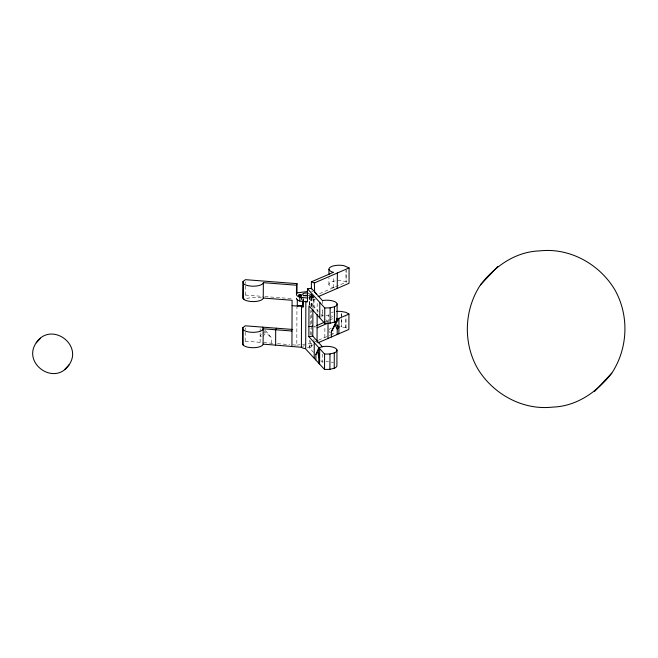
<?xml version="1.0" encoding="UTF-8"?>
<svg xmlns="http://www.w3.org/2000/svg" width="658" height="658" viewBox="0 0 658 658"><rect width="100%" height="100%" fill="white"/><g stroke="black" fill="none" stroke-linecap="round" stroke-linejoin="round"><path stroke-width="0.49" stroke-dasharray="3.29 2.47" d="M322.428 315.955L322.436 309.803L322.42 315.955L321.063 314.45M245.171 341.189L245.253 327.849M245.335 295.055L245.409 281.723M260.116 342.333L260.149 332.973M260.149 331.969L260.165 327.955M271.376 343.196L271.4 337.817L265.207 330.201M292.736 344.85L296.807 345.162L296.939 307.138M301.076 299.563L301.668 299.242L301.677 296.363M301.668 299.242L301.751 296.166M302.919 300.336L302.927 298.411M303.264 300.64L303.272 298.716L303.017 299.637L305.855 300.122M309.35 305.353L309.342 297.334M309.614 304.703L309.383 297.663A3.323 1.258 0.2 0 1 312.953 296.199M313.545 352.425L309.622 348.057L309.647 339.989M309.679 304.744L309.696 298.016M310.107 296.635L310.115 294.323M309.622 348.057L309.959 347.95A4.984 1.892 0.2 0 0 310.921 346.092L310.732 340.844M310.757 334.733L310.773 328.622M310.79 324.542L310.839 310.28M314.014 297.819L311.086 297.655L311.004 293.616M311.086 297.655L311.078 293.419M310.716 306.167L311.242 306.274L311.267 298.592L309.638 297.975M311.324 297.827L311.308 293.246M311.176 346.577L311.193 341.288M311.209 335.136L311.3 310.535M311.308 306.431L311.349 295.154M311.703 297.967L311.67 293.106M312.163 298.058L312.18 294.216M312.682 298.09L312.69 295.203M312.895 308.363L312.904 305.394L310.938 305.649M313.192 298.058L313.208 295.171M311.242 306.274L310.856 305.189L313.71 303.955L313.734 296.273M313.915 342.16L313.924 339.084M314.031 308.331L314.063 298.074M317.156 312.451L317.189 302.195M323.275 361.9L322.264 362.081L322.288 353.881M322.461 303.651L322.478 300.574M324.838 337.439L324.879 326.162M328.786 322.675L328.811 315.503A10.339 3.923 0.2 0 1 328.992 314.475M328.918 284.75L328.942 277.569M330.406 335.029L333.187 333.82L333.203 330.744M333.351 287.694L333.392 276.418M341.28 318.637L341.255 326.837L341.288 318.637M341.288 317.608L341.305 312.484L341.288 317.608M346.593 328.029L345.869 327.725L345.911 316.449M319.582 293.641L346.75 281.895L346.059 281.599L346.042 270.306M345.919 327.733L345.952 316.457M334.651 288.023L332.413 287.447A10.339 3.923 0.2 0 1 329.971 282.759A10.339 3.923 0.2 0 1 341.263 280.686L346.059 281.599L346.133 270.339M311.267 298.592L309.786 299.62L311.366 301.372L315.355 299.406M310.995 297.465L312.624 296.824M263.208 336.353L265.783 332.38L262.558 333.154M261.349 334.568L260.14 335.983L262.69 337.143M312.969 296.742L307.451 298.025M315.791 325.99L313.965 326.779L317.098 327.824M324.896 322.058L328.605 320.454M329.535 320.051L333.244 318.447L332.306 318.201A10.339 3.923 0.2 0 1 330.53 317.427M314.82 341.765L317.559 340.581M318.464 340.186L329.477 335.432M310.716 345.935L313.43 344.767M304.35 345.639L303.692 345.853A3.323 1.258 0.2 0 0 303.058 347.095M307.278 347.893L309.186 347.26L309.342 346.289A3.323 1.258 0.2 0 0 306.842 345.458M321.022 316.21L323.44 315.766M296.807 345.162L311.185 343.336M310.847 299.102L315.264 299.028M245.368 295.047L262.838 296.396M264.837 296.552L292.892 298.716M261.391 297.893L259.474 297.745A21.813 8.274 0.2 0 0 245.516 298.559M245.204 341.173L262.674 342.53M263.644 342.604L274.411 343.435M277.446 343.665L289.676 344.611M313.71 303.955L312.92 303.889A3.323 1.258 0.2 0 0 309.318 305.024M345.869 327.725L341.099 326.812A10.339 3.923 0.2 0 0 338.409 326.738M332.249 333.581L333.187 333.82M301.035 298.543L301.742 299.053M311.366 291.058L312.846 291.617M309.153 293.484L308.841 293.345A3.742 1.423 0.2 0 0 308.026 293.139M263.677 330.349L271.4 337.817M320.89 360.559L322.264 362.081M312.904 305.394L318.34 311.431M325.726 319.624L329.033 323.292M326.088 315.577A10.339 3.923 0.2 0 1 328.778 315.651M331.336 315.988A10.339 3.923 0.2 0 1 332.874 316.35M325.924 361.711A10.339 3.923 0.2 0 1 328.622 361.785M331.171 362.122A10.339 3.923 0.2 0 1 333.417 362.698M330.472 332.808A10.339 3.923 0.2 0 1 328.761 330.875M328.934 329.855A10.339 3.923 0.2 0 1 331.311 328.046M331.361 312.665A10.339 3.923 0.2 0 1 333.392 311.999M309.49 293.624A3.742 1.423 0.2 0 1 308.47 295.598M308.462 297.901A3.742 1.423 0.2 0 0 309.482 295.935L308.832 295.656A3.742 1.423 0.2 0 0 308.018 295.45"/><path stroke-width="0.99" d="M291.988 331.015L263.208 328.794L263.077 344.595A10.339 3.923 0.2 0 1 253.601 347.712A10.339 3.923 0.2 0 1 243.147 345.031L242.621 344.019L242.868 327.61L245.261 325.8L292.785 329.469M243.016 281.492L242.786 297.893L243.312 298.897A10.339 3.923 0.2 0 0 253.766 301.586A10.339 3.923 0.2 0 0 263.233 298.469L263.365 282.66L296.495 285.218L297.021 283.656L245.418 279.666L243.016 281.492L243.361 283.516A10.339 3.923 0.2 0 0 253.824 286.205A10.339 3.923 0.2 0 0 263.29 283.088L263.365 282.66M243.115 344.965L242.868 327.61M243.328 283.458L243.279 298.839L244.134 298.855M336.962 350.023L336.904 365.404A10.339 3.923 0.2 0 1 334.354 368.233L329.88 369.352L324.526 369.459L305.246 348.543A4.984 1.892 0.2 0 1 301.487 347.292L275.628 345.129L275.686 329.757L276.483 328.21M291.938 346.396L292.094 300.262L263.315 298.041M307.451 298.025L299.826 297.243A9.969 3.783 0.2 0 1 296.429 294.644L296.495 285.218M296.462 294.447L296.997 292.884L297.021 283.656M297.317 299.324L297.293 306.044L297.663 305.855A3.323 1.258 0.2 0 1 302.902 306.102L302.919 301.298M299.086 296.626L299.094 294.702C306.077 294.373 296.84 297.671 299.094 294.702M299.546 296.536L299.555 294.611M307.475 288.796L324.739 307.952L330.094 307.845L334.568 306.727A10.339 3.923 0.2 0 0 335.407 301.964A10.339 3.923 0.2 0 0 323.497 300.393L322.478 300.574L311.407 288.303L307.475 288.796L307.434 301.874L299.818 301.084L299.826 297.243M300.056 296.503L300.064 294.578M300.574 296.528L300.583 294.611M301.397 347.128L301.537 306.373L302.993 307.327L303.017 300.599M303.297 303.626L303.264 300.64M305.69 348.559L305.855 301.134M315.873 359.86L315.889 354.481L318.809 347.679L323.333 346.519A10.339 3.923 0.2 0 1 335.243 348.098A10.339 3.923 0.2 0 1 334.412 352.861L329.929 353.971L324.583 354.078L308.865 336.649L308.972 305.896L324.69 323.325L330.069 323.218L334.519 322.107A10.339 3.923 0.2 0 0 336.542 318.266M311.374 289.002L311.399 281.83L333.409 272.313L332.463 272.075A10.339 3.923 0.2 0 1 330.703 266.942A10.339 3.923 0.2 0 1 343.871 265.643L349.085 267.929L349.036 283.31L318.118 296.676M322.321 346.708L312.797 336.148L312.887 309.35M349.085 267.929L314.351 282.956L314.656 292.325A9.969 3.783 0.2 0 1 316.325 294.184M314.203 358.01L314.261 342.629M317.049 342.176L317.148 314.499M318.752 363.051L318.834 353.741L317.773 351.545L318.776 357.672L319.624 357.639L318.834 353.741M319.599 363.989L319.656 348.617L315.889 354.481M319.755 317.863L319.813 302.483M324.526 369.459L324.583 354.078M324.69 323.325L324.781 307.952M327.972 338.483L328.029 323.103L317.098 327.824M328.951 274.493L328.975 269.369M329.88 369.352L329.987 353.971M330.143 307.837L330.094 323.21M331.352 337.019L331.369 331.64L337.233 319.122L348.929 314.063L348.872 329.444L317.954 342.81M334.231 368.274L334.289 352.902M334.387 322.149L334.453 306.768M337.069 319.27L337.126 303.897M337.176 334.503L337.307 325.093L335.152 325.011L337.192 329.115L338.911 327.413L337.307 325.093M337.389 272.988L337.209 288.36M338.886 333.762L338.944 318.382L331.369 331.64M296.445 298.296L296.421 298.485A9.969 3.783 0.2 0 0 299.818 301.084M36.231 342.785C21.87 363.274 54.573 386.633 69.057 364.853C83.418 344.364 50.707 321.005 36.231 342.785L40.549 338.187M480.48 284.865C464.071 309.754 462.854 343.089 477.84 368.924C493.253 394.142 522.756 410.502 552.531 407.113C576.753 406.373 597.374 391.732 611.784 373.135C628.201 348.246 629.41 314.911 614.424 289.076C599.01 263.858 569.507 247.498 539.733 250.887C515.51 251.627 494.89 266.268 480.48 284.865L497.769 266.498M64.731 369.442L69.057 364.853M594.495 391.502L611.784 373.135M316.695 325.603L324.896 322.058M296.997 292.884L307.533 291.543M308.898 326.656L312.83 326.154M308.865 336.649L312.797 336.148M292.078 305.649L303.289 306.513M263.151 344.167L275.628 345.129M311.399 281.83L314.351 282.956M348.921 314.047L345.968 312.361L341.157 311.44A10.339 3.923 0.2 0 0 336.674 311.456M262.731 327.149L263.126 329.222A10.339 3.923 0.2 0 1 253.659 332.339A10.339 3.923 0.2 0 1 243.205 329.65M307.599 295.755A3.742 1.423 0.2 0 1 302.655 294.496L302.713 294.126A3.742 1.423 0.2 0 1 308.026 293.139M303.56 295.779A3.742 1.423 0.2 0 1 308.018 295.45"/></g></svg>
